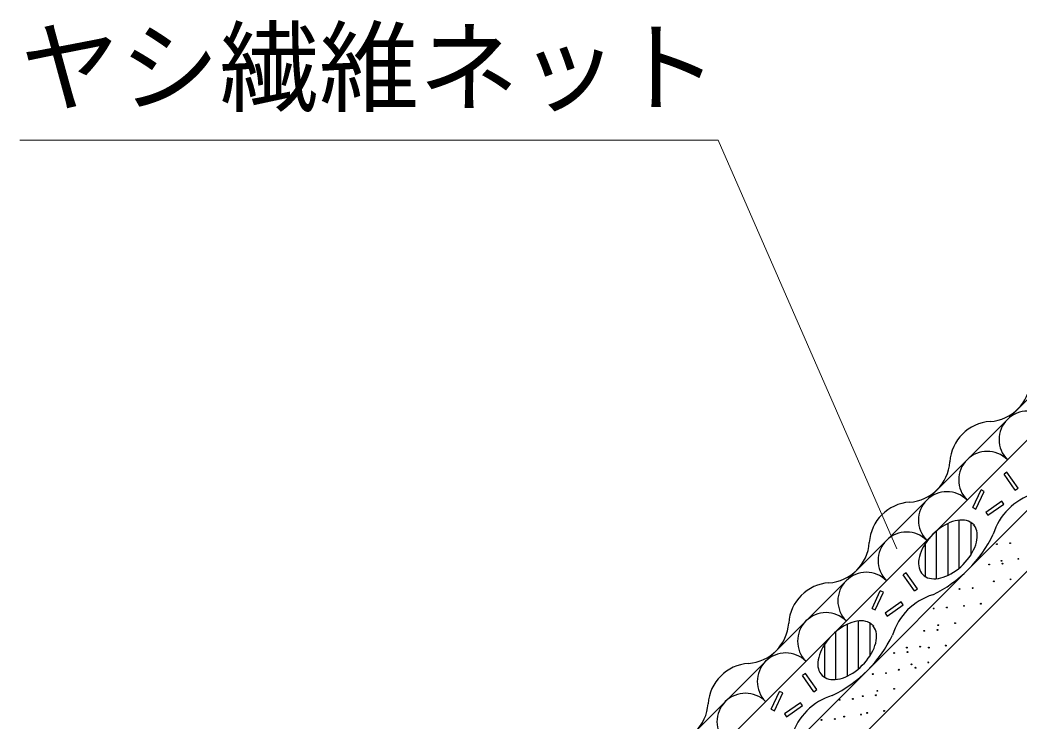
# Model space of a CAD drawing. Units: millimetres, scale not verified. Extents: x 200 to 8200, y 200 to 5825.
# Drawn here: x 1163 to 1864, y 2393 to 2884 of the extents above; entities that cross this region are included whole.
import ezdxf
from ezdxf.enums import TextEntityAlignment as Align

# ---------------------------------------------------------------- set-up
doc = ezdxf.new("R2010")
doc.units = ezdxf.units.MM
doc.header["$LTSCALE"] = 20
doc.layers.add('C-STR', color=7, linetype='Continuous', lineweight=25)
doc.layers.add('C-STR-HTXT', color=1, linetype='Continuous', lineweight=13)
doc.styles.add('ＭＳ ゴシック', font='')
doc.styles.get('ＭＳ ゴシック').set_extended_font_data('MS Gothic')

msp = doc.modelspace()

# ---------------------------------------------------------------- linework, layer by layer
at = {"layer": 'C-STR'}
for p, q in [((1552.32, 2300.35), (1899.41, 2647.43)), ((1566.46, 2286.2), (1913.55, 2633.29)), ((1591.21, 2261.45), (1938.31, 2608.55)), ((1612.43, 2240.24), (1959.53, 2587.34)), ((1861.61, 2554.52), (1853.74, 2565.75)), ((1831.79, 2542.22), (1837.59, 2554.64)), ((1842.43, 2536.85), (1853.66, 2544.71)), ((1822.37, 2499.89), (1822.37, 2533.42)), ((1830.37, 2531.89), (1830.37, 2508.95)), ((1806.37, 2492.36), (1806.37, 2525.89)), ((1814.37, 2531.08), (1814.37, 2494.7)), ((1832.9, 2530.57), (1832.04, 2529.58)), ((1798.37, 2516.83), (1798.37, 2493.89)), ((1790.9, 2483.81), (1783.03, 2495.04)), ((1761.08, 2471.51), (1766.88, 2483.93)), ((1771.72, 2466.13), (1782.95, 2474)), ((1751.66, 2429.18), (1751.66, 2462.71)), ((1735.66, 2421.65), (1735.66, 2455.18)), ((1743.66, 2460.37), (1743.66, 2423.99)), ((1759.66, 2461.18), (1759.66, 2438.24)), ((1762.19, 2459.86), (1761.33, 2458.87)), ((1727.66, 2446.12), (1727.66, 2423.18)), ((1720.19, 2413.1), (1712.32, 2424.33)), ((1690.37, 2400.8), (1696.17, 2413.22)), ((1701.01, 2395.42), (1712.24, 2403.29))]:
    msp.add_line(p, q, dxfattribs=at)
for points in [[(1861.61, 2554.52), (1863.65, 2555.95), (1855.78, 2567.18), (1853.74, 2565.75)], [(1831.79, 2542.22), (1834.05, 2541.17), (1839.85, 2553.59), (1837.59, 2554.64)], [(1853.66, 2544.71), (1852.24, 2546.75), (1841, 2538.88), (1842.43, 2536.85)], [(1832.04, 2530.57), (1831.05, 2531.43), (1829.93, 2532.14), (1828.7, 2532.71), (1827.35, 2533.13), (1825.91, 2533.4), (1824.37, 2533.51), (1822.76, 2533.46), (1821.09, 2533.25), (1819.37, 2532.89), (1817.61, 2532.38), (1815.82, 2531.72), (1814.02, 2530.92), (1812.23, 2529.98), (1810.45, 2528.91), (1808.7, 2527.71), (1806.99, 2526.41), (1805.34, 2525), (1803.76, 2523.5), (1802.26, 2521.92), (1800.85, 2520.27), (1799.55, 2518.56), (1798.35, 2516.81), (1797.28, 2515.04), (1796.34, 2513.24), (1795.54, 2511.44), (1794.88, 2509.66), (1794.37, 2507.89), (1794.01, 2506.17), (1793.8, 2504.5), (1793.75, 2502.89), (1793.86, 2501.35), (1794.13, 2499.91), (1794.55, 2498.56), (1795.12, 2497.33), (1795.83, 2496.21), (1796.69, 2495.22), (1797.68, 2494.36), (1798.8, 2493.64), (1800.04, 2493.07), (1801.38, 2492.65), (1802.83, 2492.39), (1804.36, 2492.28), (1805.97, 2492.33), (1807.64, 2492.53), (1809.37, 2492.89), (1811.13, 2493.41), (1812.92, 2494.07), (1814.71, 2494.87), (1816.51, 2495.81), (1818.29, 2496.88), (1820.04, 2498.07), (1821.74, 2499.38), (1823.39, 2500.79), (1824.97, 2502.29), (1826.47, 2503.87), (1827.88, 2505.52), (1829.19, 2507.22), (1830.38, 2508.97), (1831.45, 2510.75), (1832.39, 2512.55), (1833.2, 2514.34), (1833.86, 2516.13), (1834.37, 2517.89), (1834.73, 2519.62), (1834.93, 2521.29), (1834.98, 2522.9), (1834.87, 2524.43), (1834.61, 2525.88), (1834.19, 2527.22), (1833.62, 2528.46), (1832.9, 2529.58)], [(1790.9, 2483.81), (1792.94, 2485.24), (1785.07, 2496.47), (1783.03, 2495.04)], [(1761.08, 2471.51), (1763.34, 2470.46), (1769.13, 2482.88), (1766.88, 2483.93)], [(1782.95, 2474), (1781.52, 2476.04), (1770.29, 2468.17), (1771.72, 2466.13)], [(1761.33, 2459.86), (1760.34, 2460.72), (1759.22, 2461.43), (1757.99, 2462), (1756.64, 2462.42), (1755.2, 2462.69), (1753.66, 2462.8), (1752.05, 2462.75), (1750.38, 2462.54), (1748.66, 2462.18), (1746.89, 2461.67), (1745.11, 2461.01), (1743.31, 2460.21), (1741.51, 2459.27), (1739.74, 2458.2), (1737.99, 2457), (1736.28, 2455.7), (1734.63, 2454.29), (1733.05, 2452.79), (1731.55, 2451.21), (1730.14, 2449.56), (1728.84, 2447.85), (1727.64, 2446.1), (1726.57, 2444.32), (1725.63, 2442.53), (1724.83, 2440.73), (1724.17, 2438.94), (1723.66, 2437.18), (1723.3, 2435.46), (1723.09, 2433.79), (1723.04, 2432.18), (1723.15, 2430.64), (1723.42, 2429.2), (1723.84, 2427.85), (1724.41, 2426.62), (1725.12, 2425.5), (1725.98, 2424.51), (1726.97, 2423.65), (1728.09, 2422.93), (1729.33, 2422.36), (1730.67, 2421.94), (1732.12, 2421.68), (1733.65, 2421.57), (1735.26, 2421.62), (1736.93, 2421.82), (1738.66, 2422.18), (1740.42, 2422.69), (1742.21, 2423.35), (1744, 2424.16), (1745.8, 2425.1), (1747.58, 2426.17), (1749.33, 2427.36), (1751.03, 2428.67), (1752.68, 2430.08), (1754.26, 2431.58), (1755.76, 2433.16), (1757.17, 2434.81), (1758.48, 2436.51), (1759.67, 2438.26), (1760.74, 2440.04), (1761.68, 2441.84), (1762.48, 2443.63), (1763.14, 2445.42), (1763.66, 2447.18), (1764.02, 2448.91), (1764.22, 2450.58), (1764.27, 2452.19), (1764.16, 2453.72), (1763.9, 2455.17), (1763.48, 2456.51), (1762.91, 2457.75), (1762.19, 2458.87)], [(1720.19, 2413.1), (1722.23, 2414.53), (1714.36, 2425.76), (1712.32, 2424.33)], [(1690.37, 2400.8), (1692.63, 2399.74), (1698.42, 2412.17), (1696.17, 2413.22)], [(1712.24, 2403.29), (1710.81, 2405.33), (1699.58, 2397.46), (1701.01, 2395.42)]]:
    msp.add_lwpolyline(points, dxfattribs=at)
for centre in [(1848.76, 2516.61), (1858.06, 2517.26), (1851.99, 2504.86), (1863.8, 2506.27), (1843.36, 2502.28), (1852.66, 2502.93), (1846.58, 2490.53), (1858.39, 2491.94), (1822.44, 2485.12), (1831.75, 2485.78), (1804.35, 2471.49), (1813.65, 2472.15), (1825.67, 2473.37), (1837.48, 2474.78), (1797.77, 2455.75), (1807.08, 2456.41), (1807.58, 2459.75), (1819.39, 2461.16), (1776.63, 2440.24), (1785.55, 2444), (1785.93, 2440.9), (1794.86, 2444.66), (1801, 2444), (1812.81, 2445.41), (1800.59, 2433.66), (1779.85, 2428.5), (1788.78, 2432.26), (1791.66, 2429.91), (1761.59, 2425.44), (1770.89, 2426.1), (1764.81, 2413.69), (1776.63, 2415.1), (1738.33, 2407.35), (1747.63, 2408.01), (1754.54, 2409.93), (1763.84, 2410.59), (1757.76, 2398.19), (1769.58, 2399.59), (1725.64, 2393.25), (1734.94, 2393.91), (1741.55, 2395.6), (1753.36, 2397.01)]:
    msp.add_circle(centre, 0.3, dxfattribs=at)
at = {"layer": 'C-STR', "color": 1}
for centre, start, end in [((1841.94, 2632.98), 273.88791, 356.11209), ((1846.07, 2572.29), 93.88791, 176.11209), ((1785.37, 2576.41), 273.88791, 356.11209), ((1789.5, 2515.72), 93.88791, 176.11209), ((1728.8, 2519.84), 273.88791, 356.11209), ((1732.93, 2459.15), 93.88791, 176.11209), ((1672.24, 2463.28), 273.88791, 356.11209), ((1676.36, 2402.58), 93.88791, 176.11209), ((1615.67, 2406.71), 273.88791, 356.11209)]:
    msp.add_arc(centre, 30.42, start, end, dxfattribs=at)
at = {"layer": 'C-STR'}
for centre, radius, start, end in [((1870.23, 2589.97), 20, 45, 225), ((1841.94, 2561.68), 20, 45, 225), ((1813.66, 2533.4), 20, 45, 225), ((1886.85, 2511.13), 42.5, 106.92751, 163.07249), ((1785.38, 2505.12), 20, 45, 225), ((1763.1, 2564.16), 92.5, 296.07536, 333.92464), ((1757.09, 2476.83), 20, 45, 225), ((1816.13, 2440.42), 42.5, 106.92751, 163.07249), ((1728.81, 2448.55), 20, 45, 225), ((1692.39, 2493.45), 92.5, 296.07536, 333.92464), ((1700.52, 2420.26), 20, 45, 225), ((1672.24, 2391.98), 20, 45, 225), ((1745.42, 2369.7), 42.5, 106.92751, 163.07249)]:
    msp.add_arc(centre, radius, start, end, dxfattribs=at)
at = {"layer": 'C-STR-HTXT'}
for p in [(1162.98, 2800.1), (1778.51, 2513.27)]:
    msp.add_line(p, (1652.98, 2800.1), dxfattribs=at)

# ---------------------------------------------------------------- texts
at = {"layer": 'C-STR-HTXT', "color": 7, "style": 'ＭＳ ゴシック'}
msp.add_text('ヤシ繊維ネット', height=51.32, dxfattribs=at).set_placement((1162.98, 2810.1), align=Align.BOTTOM_LEFT)

doc.saveas('drawing.dxf')
